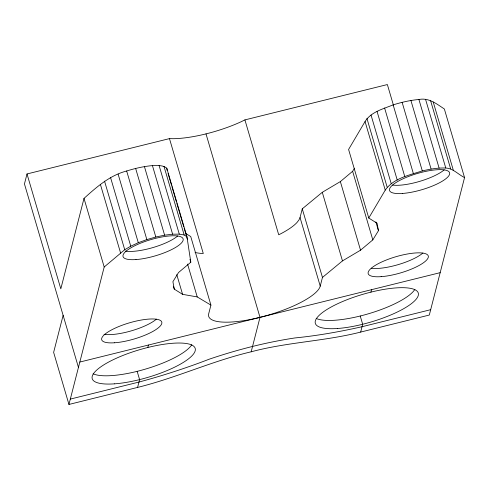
<?xml version="1.0" encoding="UTF-8"?>
<svg xmlns="http://www.w3.org/2000/svg" width="489" height="489" viewBox="0 0 489 489"><rect width="100%" height="100%" fill="white"/><g stroke="black" fill="none" stroke-linecap="round" stroke-linejoin="round"><path stroke-width="0.73" d="M393.394 105.043L387.367 84.554L244.91 119.897L240.875 121.865A58.136 15.636 -16.4 0 1 172.972 138.711L169.469 138.613L27.011 173.956L24.45 183.943L78.448 367.41M354.507 168.228L352.624 171.291L340.356 181.59L322.288 192.305L302.269 208.834L322.459 277.434L320.234 286.114A58.136 15.636 -16.4 0 1 260.001 317.355A58.136 15.636 -16.4 0 1 208.693 313.785L210.918 305.105L197.232 296.933L182.58 294.341L174.28 289.14L172.904 281.695L178.546 272.507L190.814 262.202L186.945 236.731L166.755 168.137C162.764 164.86 157.238 165.63 152.434 165.6C143.656 166.37 135.056 168.369 126.663 170.991C109.774 175.386 96.639 187 84.004 198.4L60.819 288.834L27.011 173.956M63.124 315.344L53.631 352.38L68.955 404.446L137.592 387.416C176.211 377.924 212.44 360.876 251.169 351.805C287.104 342.141 324.623 341.279 360.674 332.074L429.311 315.044L464.55 177.586L444.36 108.992C436.634 103.912 428.81 97.476 418.914 99.487C410.143 100.257 401.542 102.256 393.15 104.878C383.26 108.9 371.01 111.908 365.057 121.535L348.59 149.457L368.779 218.051L377.08 223.253L378.455 230.698L372.814 239.885L360.54 250.185L342.471 260.9L322.459 277.434M68.955 404.446L104.194 266.994L84.004 198.4M137.592 387.416L139.597 379.611L137.165 371.347M147.831 347.477L148.46 345.026M251.169 351.805L260.001 317.355L206.003 133.882M244.91 119.897L278.718 234.775L280.552 233.876A58.136 15.636 -16.4 0 0 296.988 222.495L298.987 219.909L300.044 217.519L302.269 208.834M360.674 332.074L362.673 324.268L360.24 316.004M370.913 292.135L371.542 289.684M368.779 218.051L385.246 190.129C393.437 178.265 409.372 175.154 422.313 170.899C430.008 169.127 437.851 167.715 445.779 168.02C453.138 168.344 458.242 174.524 464.55 177.586M104.194 266.994L124.732 249.745L130.759 246.175L138.301 242.709L146.853 239.586L155.826 237.018L164.616 235.178L172.617 234.194L179.292 234.133L184.176 234.995L186.945 236.731M79.823 362.056L440.179 272.654M70.324 399.091L138.968 382.062A193.778 52.109 -16.4 0 0 209.09 359.238C237.031 349.745 265.71 342.379 294.891 337.948A193.778 52.109 -16.4 0 0 362.043 326.719L430.687 309.69M185.514 233.4L190.728 236.511L210.918 305.105M433.242 102.024L453.431 170.618M430.473 100.288L450.662 168.882M425.589 99.426L445.779 168.02M418.914 99.487L439.104 168.082M410.913 100.471L431.102 169.066M402.123 102.305L422.313 170.899M393.15 104.878L413.339 173.473M384.599 108.002L404.788 176.596M377.056 111.468L397.239 180.062M371.029 115.037L391.218 183.632M366.939 118.472L387.129 187.067M365.057 121.535L385.246 190.129M375.876 221.939L378.455 230.698M352.624 171.291L372.814 239.885M340.356 181.59L360.54 250.185M322.288 192.305L342.471 260.9M300.044 217.519L320.234 286.114M169.469 138.613L203.277 253.491L201.682 253.443A58.136 15.636 -16.4 0 1 195.068 252.44M168.069 173.54L171.511 185.215M171.939 186.67L176.45 201.994M176.877 203.455L183.748 226.81M184.182 228.265L187.403 239.213M163.986 166.401L184.176 234.995M189.958 259.286L190.814 262.202M159.102 165.539L179.292 234.133M187.568 264.097L197.232 296.933M152.434 165.6L172.617 234.194M176.78 274.635L182.58 294.341M144.426 166.584L164.616 235.178M173.418 286.224L174.28 289.14M135.636 168.424L155.826 237.018M126.663 170.991L146.853 239.586M118.112 174.115L138.301 242.709M110.569 177.58L130.759 246.175M104.542 181.15L124.732 249.745M100.453 184.585L120.642 253.18M166.755 168.137L167.214 170.618M414.861 289.372A53.668 14.432 -16.4 0 1 368.449 313.773A53.668 14.432 -16.4 0 1 316.194 318.418M191.786 344.714A53.668 14.432 -16.4 0 1 145.367 369.122A53.668 14.432 -16.4 0 1 93.118 373.761M156.394 319.152A31.308 8.417 -16.4 0 1 131.138 330.906A31.308 8.417 -16.4 0 1 104.035 334.28M422.881 253.039A31.308 8.417 -16.4 0 1 371.261 268.284M177.727 235.949A31.308 8.417 -16.4 0 1 152.47 247.703A31.308 8.417 -16.4 0 1 125.361 251.077M444.214 169.836A31.308 8.417 -16.4 0 1 392.588 185.08M402.471 193.455A31.308 8.417 -16.4 0 0 449.599 174.163A31.308 8.417 -16.4 0 0 406.634 177.22A31.308 8.417 -16.4 0 0 402.471 193.455M337.483 328.498A53.668 14.432 -16.4 0 0 418.272 295.429A53.668 14.432 -16.4 0 0 344.623 300.674A53.668 14.432 -16.4 0 0 337.483 328.498M381.145 276.658A31.308 8.417 -16.4 0 0 428.266 257.367A31.308 8.417 -16.4 0 0 385.301 260.423A31.308 8.417 -16.4 0 0 381.145 276.658M114.408 383.847A53.668 14.432 -16.4 0 0 195.19 350.772A53.668 14.432 -16.4 0 0 121.541 356.016A53.668 14.432 -16.4 0 0 114.408 383.847M114.658 342.771A31.308 8.417 -16.4 0 0 161.78 323.48A31.308 8.417 -16.4 0 0 118.821 326.536A31.308 8.417 -16.4 0 0 114.658 342.771M135.985 259.567A31.308 8.417 -16.4 0 0 183.112 240.276A31.308 8.417 -16.4 0 0 140.147 243.339A31.308 8.417 -16.4 0 0 135.985 259.567"/></g></svg>
